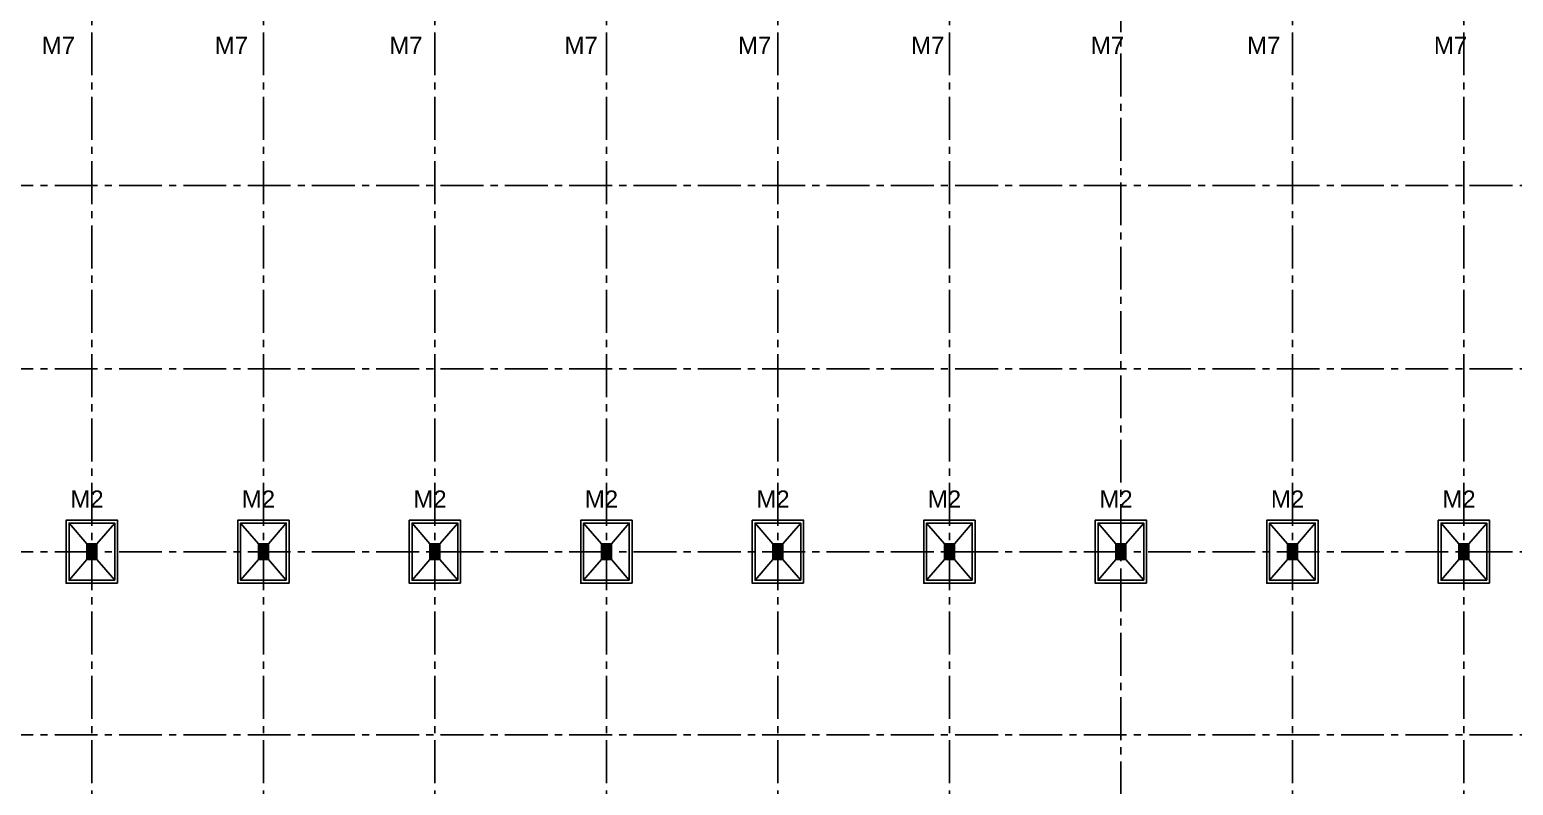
# Model space of a CAD drawing. Header units: inches. Extents: x 651127 to 1529722, y 768575 to 1021311.
# Drawn here: x 701998 to 753903, y 831200 to 857619 of the extents above; entities that cross this region are included whole.
import ezdxf
from ezdxf.enums import TextEntityAlignment as Align

# ---------------------------------------------------------------- set-up
doc = ezdxf.new("R2010")
doc.units = ezdxf.units.IN
doc.header["$LTSCALE"] = 1000
doc.header["$MEASUREMENT"] = 0
doc.linetypes.add('CENTER2', pattern=[1.125, 0.75, -0.125, 0.125, -0.125])
for name, color, linetype in [('DWGshare.com_10', 7, 'Continuous'), ('DWGshare.com_11', 143, 'Continuous'), ('DWGshare.com_25', 154, 'Continuous'), ('DWGshare.com_3', 7, 'Continuous'), ('DWGshare.com_4', 8, 'CENTER2')]:
    doc.layers.add(name, color=color, linetype=linetype)
doc.styles.add('DWGshare.com_2', font='VHELVEB.TTF')

msp = doc.modelspace()

# ---------------------------------------------------------------- hatches: boundary and pattern name
at = {"layer": 'DWGshare.com_25'}
h = msp.add_hatch(dxfattribs=at)
h.set_pattern_fill('ANSI31', color=256, scale=10, angle=90, style=0)
h.set_pattern_definition([(135, (775932.244, 669583.084), (-22.4506403, -22.4506403), [])])
h.paths.add_polyline_path([(704349.6, 839641.6), (703999.6, 839641.6), (703999.6, 839091.6), (704349.6, 839091.6)])
h = msp.add_hatch(dxfattribs=at)
h.set_pattern_fill('ANSI31', color=256, scale=10, angle=90, style=0)
h.set_pattern_definition([(135, (781932.244, 669583.084), (-22.4506403, -22.4506403), [])])
h.paths.add_polyline_path([(710349.6, 839641.6), (709999.6, 839641.6), (709999.6, 839091.6), (710349.6, 839091.6)])
h = msp.add_hatch(dxfattribs=at)
h.set_pattern_fill('ANSI31', color=256, scale=10, angle=90, style=0)
h.set_pattern_definition([(135, (787932.244, 669583.084), (-22.4506403, -22.4506403), [])])
h.paths.add_polyline_path([(716349.6, 839641.6), (715999.6, 839641.6), (715999.6, 839091.6), (716349.6, 839091.6)])
h = msp.add_hatch(dxfattribs=at)
h.set_pattern_fill('ANSI31', color=256, scale=10, angle=90, style=0)
h.set_pattern_definition([(135, (793932.244, 669583.084), (-22.4506403, -22.4506403), [])])
h.paths.add_polyline_path([(722349.6, 839641.6), (721999.6, 839641.6), (721999.6, 839091.6), (722349.6, 839091.6)])
h = msp.add_hatch(dxfattribs=at)
h.set_pattern_fill('ANSI31', color=256, scale=10, angle=90, style=0)
h.set_pattern_definition([(135, (799932.244, 669583.084), (-22.4506403, -22.4506403), [])])
h.paths.add_polyline_path([(728349.6, 839641.6), (727999.6, 839641.6), (727999.6, 839091.6), (728349.6, 839091.6)])
h = msp.add_hatch(dxfattribs=at)
h.set_pattern_fill('ANSI31', color=256, scale=10, angle=90, style=0)
h.set_pattern_definition([(135, (805932.244, 669583.084), (-22.4506403, -22.4506403), [])])
h.paths.add_polyline_path([(734349.6, 839641.6), (733999.6, 839641.6), (733999.6, 839091.6), (734349.6, 839091.6)])
h = msp.add_hatch(dxfattribs=at)
h.set_pattern_fill('ANSI31', color=256, scale=10, angle=90, style=0)
h.set_pattern_definition([(135, (811932.244, 669583.084), (-22.4506403, -22.4506403), [])])
h.paths.add_polyline_path([(740349.6, 839641.6), (739999.6, 839641.6), (739999.6, 839091.6), (740349.6, 839091.6)])
h = msp.add_hatch(dxfattribs=at)
h.set_pattern_fill('ANSI31', color=256, scale=10, angle=90, style=0)
h.set_pattern_definition([(135, (817932.244, 669583.084), (-22.4506403, -22.4506403), [])])
h.paths.add_polyline_path([(746349.6, 839641.6), (745999.6, 839641.6), (745999.6, 839091.6), (746349.6, 839091.6)])
h = msp.add_hatch(dxfattribs=at)
h.set_pattern_fill('ANSI31', color=256, scale=10, angle=90, style=0)
h.set_pattern_definition([(135, (823932.244, 669583.084), (-22.4506403, -22.4506403), [])])
h.paths.add_polyline_path([(752349.6, 839641.6), (751999.6, 839641.6), (751999.6, 839091.6), (752349.6, 839091.6)])

# ---------------------------------------------------------------- linework, layer by layer
at = {"layer": 'DWGshare.com_11'}
for points in [[(705074.6, 838266.6), (703274.6, 838266.6), (703274.6, 840466.6), (705074.6, 840466.6)], [(711074.6, 838266.6), (709274.6, 838266.6), (709274.6, 840466.6), (711074.6, 840466.6)], [(717074.6, 838266.6), (715274.6, 838266.6), (715274.6, 840466.6), (717074.6, 840466.6)], [(723074.6, 838266.6), (721274.6, 838266.6), (721274.6, 840466.6), (723074.6, 840466.6)], [(729074.6, 838266.6), (727274.6, 838266.6), (727274.6, 840466.6), (729074.6, 840466.6)], [(735074.6, 838266.6), (733274.6, 838266.6), (733274.6, 840466.6), (735074.6, 840466.6)], [(741074.6, 838266.6), (739274.6, 838266.6), (739274.6, 840466.6), (741074.6, 840466.6)], [(747074.6, 838266.6), (745274.6, 838266.6), (745274.6, 840466.6), (747074.6, 840466.6)], [(753074.6, 838266.6), (751274.6, 838266.6), (751274.6, 840466.6), (753074.6, 840466.6)]]:
    msp.add_lwpolyline(points, close=True, dxfattribs=at)
at = {"layer": 'DWGshare.com_3'}
for p, q in [((703999.6, 839641.6), (703374.6, 840366.6)), ((704349.6, 839641.6), (704974.6, 840366.6)), ((709999.6, 839641.6), (709374.6, 840366.6)), ((710349.6, 839641.6), (710974.6, 840366.6)), ((715999.6, 839641.6), (715374.6, 840366.6)), ((716349.6, 839641.6), (716974.6, 840366.6)), ((721999.6, 839641.6), (721374.6, 840366.6)), ((722349.6, 839641.6), (722974.6, 840366.6)), ((727999.6, 839641.6), (727374.6, 840366.6)), ((728349.6, 839641.6), (728974.6, 840366.6)), ((733999.6, 839641.6), (733374.6, 840366.6)), ((734349.6, 839641.6), (734974.6, 840366.6)), ((739999.6, 839641.6), (739374.6, 840366.6)), ((740349.6, 839641.6), (740974.6, 840366.6)), ((745999.6, 839641.6), (745374.6, 840366.6)), ((746349.6, 839641.6), (746974.6, 840366.6)), ((751999.6, 839641.6), (751374.6, 840366.6)), ((752349.6, 839641.6), (752974.6, 840366.6)), ((703999.6, 839091.6), (703374.6, 838366.6)), ((704349.6, 839091.6), (704974.6, 838366.6)), ((709999.6, 839091.6), (709374.6, 838366.6)), ((710349.6, 839091.6), (710974.6, 838366.6)), ((715999.6, 839091.6), (715374.6, 838366.6)), ((716349.6, 839091.6), (716974.6, 838366.6)), ((721999.6, 839091.6), (721374.6, 838366.6)), ((722349.6, 839091.6), (722974.6, 838366.6)), ((727999.6, 839091.6), (727374.6, 838366.6)), ((728349.6, 839091.6), (728974.6, 838366.6)), ((733999.6, 839091.6), (733374.6, 838366.6)), ((734349.6, 839091.6), (734974.6, 838366.6)), ((739999.6, 839091.6), (739374.6, 838366.6)), ((740349.6, 839091.6), (740974.6, 838366.6)), ((745999.6, 839091.6), (745374.6, 838366.6)), ((746349.6, 839091.6), (746974.6, 838366.6)), ((751999.6, 839091.6), (751374.6, 838366.6)), ((752349.6, 839091.6), (752974.6, 838366.6))]:
    msp.add_line(p, q, dxfattribs=at)
for points in [[(704974.6, 838366.6), (703374.6, 838366.6), (703374.6, 840366.6), (704974.6, 840366.6)], [(710974.6, 838366.6), (709374.6, 838366.6), (709374.6, 840366.6), (710974.6, 840366.6)], [(716974.6, 838366.6), (715374.6, 838366.6), (715374.6, 840366.6), (716974.6, 840366.6)], [(722974.6, 838366.6), (721374.6, 838366.6), (721374.6, 840366.6), (722974.6, 840366.6)], [(728974.6, 838366.6), (727374.6, 838366.6), (727374.6, 840366.6), (728974.6, 840366.6)], [(734974.6, 838366.6), (733374.6, 838366.6), (733374.6, 840366.6), (734974.6, 840366.6)], [(740974.6, 838366.6), (739374.6, 838366.6), (739374.6, 840366.6), (740974.6, 840366.6)], [(746974.6, 838366.6), (745374.6, 838366.6), (745374.6, 840366.6), (746974.6, 840366.6)], [(752974.6, 838366.6), (751374.6, 838366.6), (751374.6, 840366.6), (752974.6, 840366.6)], [(704349.6, 839641.6), (703999.6, 839641.6), (703999.6, 839091.6), (704349.6, 839091.6)], [(704349.6, 839641.6), (703999.6, 839641.6), (703999.6, 839091.6), (704349.6, 839091.6)], [(710349.6, 839641.6), (709999.6, 839641.6), (709999.6, 839091.6), (710349.6, 839091.6)], [(710349.6, 839641.6), (709999.6, 839641.6), (709999.6, 839091.6), (710349.6, 839091.6)], [(716349.6, 839641.6), (715999.6, 839641.6), (715999.6, 839091.6), (716349.6, 839091.6)], [(716349.6, 839641.6), (715999.6, 839641.6), (715999.6, 839091.6), (716349.6, 839091.6)], [(722349.6, 839641.6), (721999.6, 839641.6), (721999.6, 839091.6), (722349.6, 839091.6)], [(722349.6, 839641.6), (721999.6, 839641.6), (721999.6, 839091.6), (722349.6, 839091.6)], [(728349.6, 839641.6), (727999.6, 839641.6), (727999.6, 839091.6), (728349.6, 839091.6)], [(728349.6, 839641.6), (727999.6, 839641.6), (727999.6, 839091.6), (728349.6, 839091.6)], [(734349.6, 839641.6), (733999.6, 839641.6), (733999.6, 839091.6), (734349.6, 839091.6)], [(734349.6, 839641.6), (733999.6, 839641.6), (733999.6, 839091.6), (734349.6, 839091.6)], [(740349.6, 839641.6), (739999.6, 839641.6), (739999.6, 839091.6), (740349.6, 839091.6)], [(740349.6, 839641.6), (739999.6, 839641.6), (739999.6, 839091.6), (740349.6, 839091.6)], [(746349.6, 839641.6), (745999.6, 839641.6), (745999.6, 839091.6), (746349.6, 839091.6)], [(746349.6, 839641.6), (745999.6, 839641.6), (745999.6, 839091.6), (746349.6, 839091.6)], [(752349.6, 839641.6), (751999.6, 839641.6), (751999.6, 839091.6), (752349.6, 839091.6)], [(752349.6, 839641.6), (751999.6, 839641.6), (751999.6, 839091.6), (752349.6, 839091.6)]]:
    msp.add_lwpolyline(points, close=True, dxfattribs=at)
at = {"layer": 'DWGshare.com_4', "ltscale": 2}
for p, q in [((704174.6, 880023.5), (704174.6, 787076.1)), ((710174.6, 880023.5), (710174.6, 787076.1)), ((716174.6, 880023.5), (716174.6, 787076.1)), ((722174.6, 880023.5), (722174.6, 787076.1)), ((728174.6, 880023.5), (728174.6, 787076.1)), ((734174.6, 880023.5), (734174.6, 787076.1)), ((746174.6, 880023.5), (746174.6, 787076.1)), ((752174.6, 880023.5), (752174.6, 802157.2)), ((740174.6, 879281.7), (740174.6, 787076.1)), ((776374.5, 852166.6), (661387.8, 852166.6)), ((776374.5, 845766.6), (661387.8, 845766.6)), ((776374.5, 839366.6), (661387.8, 839366.6)), ((776374.5, 832966.6), (661387.8, 832966.6))]:
    msp.add_line(p, q, dxfattribs=at)

# ---------------------------------------------------------------- texts
at = {"layer": 'DWGshare.com_10', "style": 'DWGshare.com_2'}
for s, p in [('M7', (703005, 857070.8)), ('M7', (709055.3, 857070.8)), ('M7', (715161.8, 857070.8)), ('M7', (721291.3, 857070.8)), ('M7', (727359.8, 857070.8)), ('M7', (733418.4, 857070.8)), ('M7', (739705, 857070.8)), ('M7', (745172.3, 857070.8)), ('M7', (751705, 857070.8)), ('M2', (704002.5, 841212.8)), ('M2', (710002.5, 841212.8)), ('M2', (716002.5, 841212.8)), ('M2', (722002.5, 841212.8)), ('M2', (728002.5, 841212.8)), ('M2', (734002.5, 841212.8)), ('M2', (740002.5, 841212.8)), ('M2', (746002.5, 841212.8)), ('M2', (752002.5, 841212.8))]:
    msp.add_text(s, height=600, dxfattribs=at).set_placement(p, align=Align.MIDDLE)

doc.saveas('drawing.dxf')
